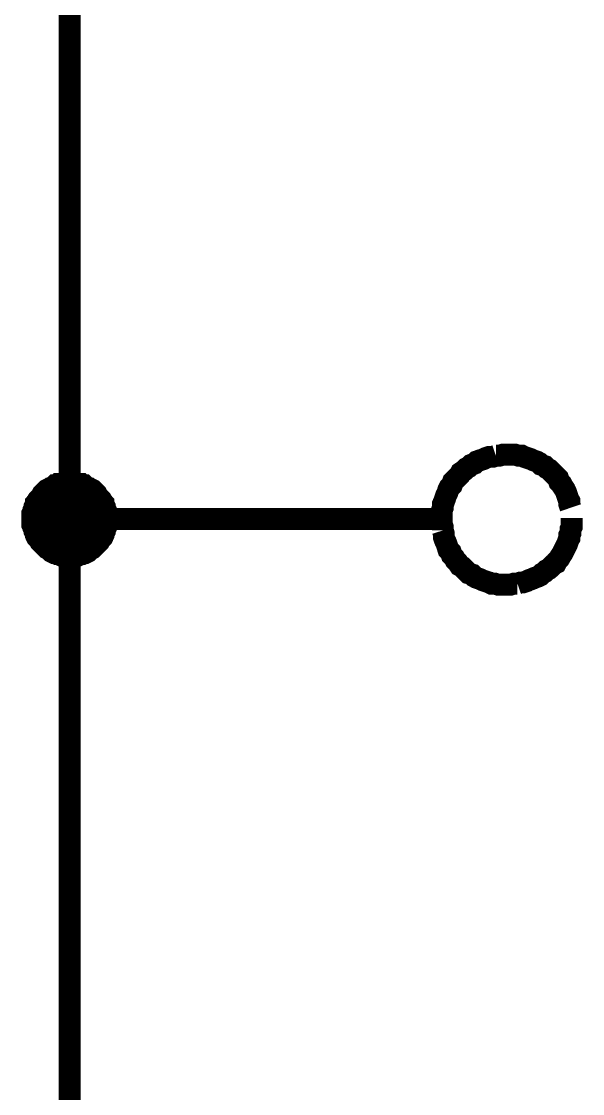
# Model space of a CAD drawing. Header units: millimetres. Extents: x 0 to 841, y 0 to 594.
# Drawn here: x 119.45 to 127.15, y 207.11 to 221.83 of the extents above; entities that cross this region are included whole.
import ezdxf

# ---------------------------------------------------------------- set-up
doc = ezdxf.new("R2010")
doc.units = ezdxf.units.MM
doc.layers.add('Sheet', color=255, linetype='Continuous')

msp = doc.modelspace()

# ---------------------------------------------------------------- linework, layer by layer
at = {"layer": 'Sheet', "const_width": 0.3}
for points in [[(120.11, 259.999), (120.11, 244.994), (120.11, 229.989), (120.11, 214.999), (120.11, 199.993), (120.11, 192.491)], [(125.964, 215.869), (125.917, 215.853), (125.87, 215.853), (125.824, 215.838), (125.793, 215.822), (125.746, 215.807), (125.7, 215.791), (125.669, 215.76), (125.622, 215.744), (125.591, 215.713), (125.56, 215.698), (125.529, 215.667), (125.482, 215.636), (125.467, 215.605), (125.436, 215.574), (125.405, 215.542), (125.374, 215.511), (125.358, 215.465), (125.327, 215.434), (125.311, 215.403), (125.296, 215.356), (125.28, 215.325), (125.265, 215.278), (125.249, 215.232), (125.234, 215.201), (125.234, 215.154), (125.218, 215.108), (125.218, 215.061), (125.218, 215.03), (125.218, 214.983), (125.218, 214.937), (125.234, 214.89), (125.234, 214.843)], [(126.989, 215.154), (126.973, 215.201), (126.973, 215.247), (126.957, 215.278), (126.942, 215.325), (126.926, 215.372), (126.911, 215.403), (126.88, 215.449), (126.864, 215.48), (126.833, 215.511), (126.818, 215.558), (126.787, 215.589), (126.756, 215.62), (126.725, 215.651), (126.693, 215.682), (126.662, 215.698), (126.631, 215.729), (126.585, 215.744), (126.554, 215.775), (126.523, 215.791), (126.476, 215.807), (126.445, 215.822), (126.398, 215.838), (126.352, 215.853), (126.321, 215.869), (126.274, 215.869), (126.228, 215.884), (126.181, 215.884), (126.15, 215.884), (126.103, 215.884), (126.057, 215.884), (126.01, 215.869), (125.964, 215.869)], [(119.597, 214.999), (119.597, 215.03), (119.597, 215.045), (119.597, 215.076), (119.613, 215.108), (119.613, 215.123), (119.628, 215.154), (119.628, 215.17), (119.644, 215.201), (119.644, 215.216), (119.659, 215.232), (119.675, 215.263), (119.69, 215.278), (119.706, 215.294), (119.721, 215.309), (119.737, 215.341), (119.752, 215.356), (119.768, 215.372), (119.783, 215.387), (119.799, 215.403), (119.83, 215.418), (119.846, 215.418), (119.861, 215.434), (119.892, 215.449), (119.908, 215.465), (119.939, 215.465), (119.954, 215.48), (119.985, 215.48), (120.001, 215.48), (120.032, 215.496), (120.063, 215.496), (120.079, 215.496), (120.11, 215.496)], [(119.597, 214.999), (119.597, 215.03), (119.597, 215.045), (119.597, 215.076), (119.613, 215.108), (119.613, 215.123), (119.628, 215.154), (119.628, 215.17), (119.644, 215.201), (119.644, 215.216), (119.659, 215.232), (119.675, 215.263), (119.69, 215.278), (119.706, 215.294), (119.721, 215.309), (119.737, 215.341), (119.752, 215.356), (119.768, 215.372), (119.783, 215.387), (119.799, 215.403), (119.83, 215.418), (119.846, 215.418), (119.861, 215.434), (119.892, 215.449), (119.908, 215.465), (119.939, 215.465), (119.954, 215.48), (119.985, 215.48), (120.001, 215.48), (120.032, 215.496), (120.063, 215.496), (120.079, 215.496), (120.11, 215.496)], [(119.597, 214.999), (119.597, 215.03), (119.597, 215.045), (119.597, 215.076), (119.613, 215.108), (119.613, 215.123), (119.628, 215.154), (119.628, 215.17), (119.644, 215.201), (119.644, 215.216), (119.659, 215.232), (119.675, 215.263), (119.69, 215.278), (119.706, 215.294), (119.721, 215.309), (119.737, 215.341), (119.752, 215.356), (119.768, 215.372), (119.783, 215.387), (119.799, 215.403), (119.83, 215.418), (119.846, 215.418), (119.861, 215.434), (119.892, 215.449), (119.908, 215.465), (119.939, 215.465), (119.954, 215.48), (119.985, 215.48), (120.001, 215.48), (120.032, 215.496), (120.063, 215.496), (120.079, 215.496), (120.11, 215.496)], [(119.597, 214.999), (119.597, 215.03), (119.597, 215.045), (119.597, 215.076), (119.613, 215.108), (119.613, 215.123), (119.628, 215.154), (119.628, 215.17), (119.644, 215.201), (119.644, 215.216), (119.659, 215.232), (119.675, 215.263), (119.69, 215.278), (119.706, 215.294), (119.721, 215.309), (119.737, 215.341), (119.752, 215.356), (119.768, 215.372), (119.783, 215.387), (119.799, 215.403), (119.83, 215.418), (119.846, 215.418), (119.861, 215.434), (119.892, 215.449), (119.908, 215.465), (119.939, 215.465), (119.954, 215.48), (119.985, 215.48), (120.001, 215.48), (120.032, 215.496), (120.063, 215.496), (120.079, 215.496), (120.11, 215.496)], [(119.597, 214.999), (119.597, 215.03), (119.597, 215.045), (119.597, 215.076), (119.613, 215.108), (119.613, 215.123), (119.628, 215.154), (119.628, 215.17), (119.644, 215.201), (119.644, 215.216), (119.659, 215.232), (119.675, 215.263), (119.69, 215.278), (119.706, 215.294), (119.721, 215.309), (119.737, 215.341), (119.752, 215.356), (119.768, 215.372), (119.783, 215.387), (119.799, 215.403), (119.83, 215.418), (119.846, 215.418), (119.861, 215.434), (119.892, 215.449), (119.908, 215.465), (119.939, 215.465), (119.954, 215.48), (119.985, 215.48), (120.001, 215.48), (120.032, 215.496), (120.063, 215.496), (120.079, 215.496), (120.11, 215.496)], [(119.597, 214.999), (119.597, 215.03), (119.597, 215.045), (119.597, 215.076), (119.613, 215.108), (119.613, 215.123), (119.628, 215.154), (119.628, 215.17), (119.644, 215.201), (119.644, 215.216), (119.659, 215.232), (119.675, 215.263), (119.69, 215.278), (119.706, 215.294), (119.721, 215.309), (119.737, 215.341), (119.752, 215.356), (119.768, 215.372), (119.783, 215.387), (119.799, 215.403), (119.83, 215.418), (119.846, 215.418), (119.861, 215.434), (119.892, 215.449), (119.908, 215.465), (119.939, 215.465), (119.954, 215.48), (119.985, 215.48), (120.001, 215.48), (120.032, 215.496), (120.063, 215.496), (120.079, 215.496), (120.11, 215.496)], [(119.597, 214.999), (119.597, 215.03), (119.597, 215.045), (119.597, 215.076), (119.613, 215.108), (119.613, 215.123), (119.628, 215.154), (119.628, 215.17), (119.644, 215.201), (119.644, 215.216), (119.659, 215.232), (119.675, 215.263), (119.69, 215.278), (119.706, 215.294), (119.721, 215.309), (119.737, 215.341), (119.752, 215.356), (119.768, 215.372), (119.783, 215.387), (119.799, 215.403), (119.83, 215.418), (119.846, 215.418), (119.861, 215.434), (119.892, 215.449), (119.908, 215.465), (119.939, 215.465), (119.954, 215.48), (119.985, 215.48), (120.001, 215.48), (120.032, 215.496), (120.063, 215.496), (120.079, 215.496), (120.11, 215.496)], [(119.597, 214.999), (119.597, 215.03), (119.597, 215.045), (119.597, 215.076), (119.613, 215.108), (119.613, 215.123), (119.628, 215.154), (119.628, 215.17), (119.644, 215.201), (119.644, 215.216), (119.659, 215.232), (119.675, 215.263), (119.69, 215.278), (119.706, 215.294), (119.721, 215.309), (119.737, 215.341), (119.752, 215.356), (119.768, 215.372), (119.783, 215.387), (119.799, 215.403), (119.83, 215.418), (119.846, 215.418), (119.861, 215.434), (119.892, 215.449), (119.908, 215.465), (119.939, 215.465), (119.954, 215.48), (119.985, 215.48), (120.001, 215.48), (120.032, 215.496), (120.063, 215.496), (120.079, 215.496), (120.11, 215.496)], [(120.11, 215.496), (120.11, 215.496)], [(120.11, 215.496), (120.141, 215.496), (120.156, 215.496), (120.187, 215.496), (120.218, 215.48), (120.234, 215.48), (120.265, 215.48), (120.28, 215.465), (120.311, 215.465), (120.327, 215.449), (120.358, 215.434), (120.374, 215.418), (120.389, 215.418), (120.42, 215.403), (120.436, 215.387), (120.451, 215.372), (120.467, 215.356), (120.482, 215.341), (120.498, 215.309), (120.513, 215.294), (120.529, 215.278), (120.544, 215.263), (120.56, 215.232), (120.575, 215.216), (120.575, 215.201), (120.591, 215.17), (120.591, 215.154), (120.606, 215.123), (120.606, 215.108), (120.622, 215.076), (120.622, 215.045), (120.622, 215.03), (120.622, 214.999)], [(120.11, 215.496), (120.11, 215.496)], [(120.11, 215.496), (120.141, 215.496), (120.156, 215.496), (120.187, 215.496), (120.218, 215.48), (120.234, 215.48), (120.265, 215.48), (120.28, 215.465), (120.311, 215.465), (120.327, 215.449), (120.358, 215.434), (120.374, 215.418), (120.389, 215.418), (120.42, 215.403), (120.436, 215.387), (120.451, 215.372), (120.467, 215.356), (120.482, 215.341), (120.498, 215.309), (120.513, 215.294), (120.529, 215.278), (120.544, 215.263), (120.56, 215.232), (120.575, 215.216), (120.575, 215.201), (120.591, 215.17), (120.591, 215.154), (120.606, 215.123), (120.606, 215.108), (120.622, 215.076), (120.622, 215.045), (120.622, 215.03), (120.622, 214.999)], [(120.11, 215.496), (120.11, 215.496)], [(120.11, 215.496), (120.141, 215.496), (120.156, 215.496), (120.187, 215.496), (120.218, 215.48), (120.234, 215.48), (120.265, 215.48), (120.28, 215.465), (120.311, 215.465), (120.327, 215.449), (120.358, 215.434), (120.374, 215.418), (120.389, 215.418), (120.42, 215.403), (120.436, 215.387), (120.451, 215.372), (120.467, 215.356), (120.482, 215.341), (120.498, 215.309), (120.513, 215.294), (120.529, 215.278), (120.544, 215.263), (120.56, 215.232), (120.575, 215.216), (120.575, 215.201), (120.591, 215.17), (120.591, 215.154), (120.606, 215.123), (120.606, 215.108), (120.622, 215.076), (120.622, 215.045), (120.622, 215.03), (120.622, 214.999)], [(120.11, 215.496), (120.11, 215.496)], [(120.11, 215.496), (120.141, 215.496), (120.156, 215.496), (120.187, 215.496), (120.218, 215.48), (120.234, 215.48), (120.265, 215.48), (120.28, 215.465), (120.311, 215.465), (120.327, 215.449), (120.358, 215.434), (120.374, 215.418), (120.389, 215.418), (120.42, 215.403), (120.436, 215.387), (120.451, 215.372), (120.467, 215.356), (120.482, 215.341), (120.498, 215.309), (120.513, 215.294), (120.529, 215.278), (120.544, 215.263), (120.56, 215.232), (120.575, 215.216), (120.575, 215.201), (120.591, 215.17), (120.591, 215.154), (120.606, 215.123), (120.606, 215.108), (120.622, 215.076), (120.622, 215.045), (120.622, 215.03), (120.622, 214.999)], [(120.11, 215.496), (120.11, 215.496)], [(120.11, 215.496), (120.141, 215.496), (120.156, 215.496), (120.187, 215.496), (120.218, 215.48), (120.234, 215.48), (120.265, 215.48), (120.28, 215.465), (120.311, 215.465), (120.327, 215.449), (120.358, 215.434), (120.374, 215.418), (120.389, 215.418), (120.42, 215.403), (120.436, 215.387), (120.451, 215.372), (120.467, 215.356), (120.482, 215.341), (120.498, 215.309), (120.513, 215.294), (120.529, 215.278), (120.544, 215.263), (120.56, 215.232), (120.575, 215.216), (120.575, 215.201), (120.591, 215.17), (120.591, 215.154), (120.606, 215.123), (120.606, 215.108), (120.622, 215.076), (120.622, 215.045), (120.622, 215.03), (120.622, 214.999)], [(120.11, 215.496), (120.11, 215.496)], [(120.11, 215.496), (120.141, 215.496), (120.156, 215.496), (120.187, 215.496), (120.218, 215.48), (120.234, 215.48), (120.265, 215.48), (120.28, 215.465), (120.311, 215.465), (120.327, 215.449), (120.358, 215.434), (120.374, 215.418), (120.389, 215.418), (120.42, 215.403), (120.436, 215.387), (120.451, 215.372), (120.467, 215.356), (120.482, 215.341), (120.498, 215.309), (120.513, 215.294), (120.529, 215.278), (120.544, 215.263), (120.56, 215.232), (120.575, 215.216), (120.575, 215.201), (120.591, 215.17), (120.591, 215.154), (120.606, 215.123), (120.606, 215.108), (120.622, 215.076), (120.622, 215.045), (120.622, 215.03), (120.622, 214.999)], [(120.11, 215.496), (120.11, 215.496)], [(120.11, 215.496), (120.141, 215.496), (120.156, 215.496), (120.187, 215.496), (120.218, 215.48), (120.234, 215.48), (120.265, 215.48), (120.28, 215.465), (120.311, 215.465), (120.327, 215.449), (120.358, 215.434), (120.374, 215.418), (120.389, 215.418), (120.42, 215.403), (120.436, 215.387), (120.451, 215.372), (120.467, 215.356), (120.482, 215.341), (120.498, 215.309), (120.513, 215.294), (120.529, 215.278), (120.544, 215.263), (120.56, 215.232), (120.575, 215.216), (120.575, 215.201), (120.591, 215.17), (120.591, 215.154), (120.606, 215.123), (120.606, 215.108), (120.622, 215.076), (120.622, 215.045), (120.622, 215.03), (120.622, 214.999)], [(120.11, 215.496), (120.11, 215.496)], [(120.11, 215.496), (120.141, 215.496), (120.156, 215.496), (120.187, 215.496), (120.218, 215.48), (120.234, 215.48), (120.265, 215.48), (120.28, 215.465), (120.311, 215.465), (120.327, 215.449), (120.358, 215.434), (120.374, 215.418), (120.389, 215.418), (120.42, 215.403), (120.436, 215.387), (120.451, 215.372), (120.467, 215.356), (120.482, 215.341), (120.498, 215.309), (120.513, 215.294), (120.529, 215.278), (120.544, 215.263), (120.56, 215.232), (120.575, 215.216), (120.575, 215.201), (120.591, 215.17), (120.591, 215.154), (120.606, 215.123), (120.606, 215.108), (120.622, 215.076), (120.622, 215.045), (120.622, 215.03), (120.622, 214.999)], [(120.11, 214.486), (120.079, 214.486), (120.063, 214.486), (120.032, 214.486), (120.001, 214.502), (119.985, 214.502), (119.954, 214.517), (119.939, 214.517), (119.908, 214.533), (119.892, 214.533), (119.861, 214.548), (119.846, 214.564), (119.83, 214.579), (119.799, 214.595), (119.783, 214.61), (119.768, 214.626), (119.752, 214.642), (119.737, 214.657), (119.721, 214.673), (119.706, 214.688), (119.69, 214.719), (119.675, 214.735), (119.659, 214.75), (119.644, 214.781), (119.644, 214.797), (119.628, 214.828), (119.628, 214.843), (119.613, 214.875), (119.613, 214.89), (119.597, 214.921), (119.597, 214.952), (119.597, 214.968), (119.597, 214.999)], [(119.597, 214.999), (119.597, 214.999)], [(120.11, 214.486), (120.079, 214.486), (120.063, 214.486), (120.032, 214.486), (120.001, 214.502), (119.985, 214.502), (119.954, 214.517), (119.939, 214.517), (119.908, 214.533), (119.892, 214.533), (119.861, 214.548), (119.846, 214.564), (119.83, 214.579), (119.799, 214.595), (119.783, 214.61), (119.768, 214.626), (119.752, 214.642), (119.737, 214.657), (119.721, 214.673), (119.706, 214.688), (119.69, 214.719), (119.675, 214.735), (119.659, 214.75), (119.644, 214.781), (119.644, 214.797), (119.628, 214.828), (119.628, 214.843), (119.613, 214.875), (119.613, 214.89), (119.597, 214.921), (119.597, 214.952), (119.597, 214.968), (119.597, 214.999)], [(119.597, 214.999), (119.597, 214.999)], [(120.11, 214.486), (120.079, 214.486), (120.063, 214.486), (120.032, 214.486), (120.001, 214.502), (119.985, 214.502), (119.954, 214.517), (119.939, 214.517), (119.908, 214.533), (119.892, 214.533), (119.861, 214.548), (119.846, 214.564), (119.83, 214.579), (119.799, 214.595), (119.783, 214.61), (119.768, 214.626), (119.752, 214.642), (119.737, 214.657), (119.721, 214.673), (119.706, 214.688), (119.69, 214.719), (119.675, 214.735), (119.659, 214.75), (119.644, 214.781), (119.644, 214.797), (119.628, 214.828), (119.628, 214.843), (119.613, 214.875), (119.613, 214.89), (119.597, 214.921), (119.597, 214.952), (119.597, 214.968), (119.597, 214.999)], [(119.597, 214.999), (119.597, 214.999)], [(120.11, 214.486), (120.079, 214.486), (120.063, 214.486), (120.032, 214.486), (120.001, 214.502), (119.985, 214.502), (119.954, 214.517), (119.939, 214.517), (119.908, 214.533), (119.892, 214.533), (119.861, 214.548), (119.846, 214.564), (119.83, 214.579), (119.799, 214.595), (119.783, 214.61), (119.768, 214.626), (119.752, 214.642), (119.737, 214.657), (119.721, 214.673), (119.706, 214.688), (119.69, 214.719), (119.675, 214.735), (119.659, 214.75), (119.644, 214.781), (119.644, 214.797), (119.628, 214.828), (119.628, 214.843), (119.613, 214.875), (119.613, 214.89), (119.597, 214.921), (119.597, 214.952), (119.597, 214.968), (119.597, 214.999)], [(119.597, 214.999), (119.597, 214.999)], [(120.11, 214.486), (120.079, 214.486), (120.063, 214.486), (120.032, 214.486), (120.001, 214.502), (119.985, 214.502), (119.954, 214.517), (119.939, 214.517), (119.908, 214.533), (119.892, 214.533), (119.861, 214.548), (119.846, 214.564), (119.83, 214.579), (119.799, 214.595), (119.783, 214.61), (119.768, 214.626), (119.752, 214.642), (119.737, 214.657), (119.721, 214.673), (119.706, 214.688), (119.69, 214.719), (119.675, 214.735), (119.659, 214.75), (119.644, 214.781), (119.644, 214.797), (119.628, 214.828), (119.628, 214.843), (119.613, 214.875), (119.613, 214.89), (119.597, 214.921), (119.597, 214.952), (119.597, 214.968), (119.597, 214.999)], [(119.597, 214.999), (119.597, 214.999)], [(120.11, 214.486), (120.079, 214.486), (120.063, 214.486), (120.032, 214.486), (120.001, 214.502), (119.985, 214.502), (119.954, 214.517), (119.939, 214.517), (119.908, 214.533), (119.892, 214.533), (119.861, 214.548), (119.846, 214.564), (119.83, 214.579), (119.799, 214.595), (119.783, 214.61), (119.768, 214.626), (119.752, 214.642), (119.737, 214.657), (119.721, 214.673), (119.706, 214.688), (119.69, 214.719), (119.675, 214.735), (119.659, 214.75), (119.644, 214.781), (119.644, 214.797), (119.628, 214.828), (119.628, 214.843), (119.613, 214.875), (119.613, 214.89), (119.597, 214.921), (119.597, 214.952), (119.597, 214.968), (119.597, 214.999)], [(119.597, 214.999), (119.597, 214.999)], [(120.11, 214.486), (120.079, 214.486), (120.063, 214.486), (120.032, 214.486), (120.001, 214.502), (119.985, 214.502), (119.954, 214.517), (119.939, 214.517), (119.908, 214.533), (119.892, 214.533), (119.861, 214.548), (119.846, 214.564), (119.83, 214.579), (119.799, 214.595), (119.783, 214.61), (119.768, 214.626), (119.752, 214.642), (119.737, 214.657), (119.721, 214.673), (119.706, 214.688), (119.69, 214.719), (119.675, 214.735), (119.659, 214.75), (119.644, 214.781), (119.644, 214.797), (119.628, 214.828), (119.628, 214.843), (119.613, 214.875), (119.613, 214.89), (119.597, 214.921), (119.597, 214.952), (119.597, 214.968), (119.597, 214.999)], [(119.597, 214.999), (119.597, 214.999)], [(120.11, 214.486), (120.079, 214.486), (120.063, 214.486), (120.032, 214.486), (120.001, 214.502), (119.985, 214.502), (119.954, 214.517), (119.939, 214.517), (119.908, 214.533), (119.892, 214.533), (119.861, 214.548), (119.846, 214.564), (119.83, 214.579), (119.799, 214.595), (119.783, 214.61), (119.768, 214.626), (119.752, 214.642), (119.737, 214.657), (119.721, 214.673), (119.706, 214.688), (119.69, 214.719), (119.675, 214.735), (119.659, 214.75), (119.644, 214.781), (119.644, 214.797), (119.628, 214.828), (119.628, 214.843), (119.613, 214.875), (119.613, 214.89), (119.597, 214.921), (119.597, 214.952), (119.597, 214.968), (119.597, 214.999)], [(119.597, 214.999), (119.597, 214.999)], [(120.622, 214.999), (120.622, 214.968), (120.622, 214.952), (120.622, 214.921), (120.606, 214.89), (120.606, 214.875), (120.591, 214.843), (120.591, 214.828), (120.575, 214.797), (120.575, 214.781), (120.56, 214.75), (120.544, 214.735), (120.529, 214.719), (120.513, 214.688), (120.498, 214.673), (120.482, 214.657), (120.467, 214.642), (120.451, 214.626), (120.436, 214.61), (120.42, 214.595), (120.389, 214.579), (120.374, 214.564), (120.358, 214.548), (120.327, 214.533), (120.311, 214.533), (120.28, 214.517), (120.265, 214.517), (120.234, 214.502), (120.218, 214.502), (120.187, 214.486), (120.156, 214.486), (120.141, 214.486), (120.11, 214.486)], [(120.622, 214.999), (120.622, 214.968), (120.622, 214.952), (120.622, 214.921), (120.606, 214.89), (120.606, 214.875), (120.591, 214.843), (120.591, 214.828), (120.575, 214.797), (120.575, 214.781), (120.56, 214.75), (120.544, 214.735), (120.529, 214.719), (120.513, 214.688), (120.498, 214.673), (120.482, 214.657), (120.467, 214.642), (120.451, 214.626), (120.436, 214.61), (120.42, 214.595), (120.389, 214.579), (120.374, 214.564), (120.358, 214.548), (120.327, 214.533), (120.311, 214.533), (120.28, 214.517), (120.265, 214.517), (120.234, 214.502), (120.218, 214.502), (120.187, 214.486), (120.156, 214.486), (120.141, 214.486), (120.11, 214.486)], [(122.61, 214.999), (120.11, 214.999)], [(120.622, 214.999), (120.622, 214.968), (120.622, 214.952), (120.622, 214.921), (120.606, 214.89), (120.606, 214.875), (120.591, 214.843), (120.591, 214.828), (120.575, 214.797), (120.575, 214.781), (120.56, 214.75), (120.544, 214.735), (120.529, 214.719), (120.513, 214.688), (120.498, 214.673), (120.482, 214.657), (120.467, 214.642), (120.451, 214.626), (120.436, 214.61), (120.42, 214.595), (120.389, 214.579), (120.374, 214.564), (120.358, 214.548), (120.327, 214.533), (120.311, 214.533), (120.28, 214.517), (120.265, 214.517), (120.234, 214.502), (120.218, 214.502), (120.187, 214.486), (120.156, 214.486), (120.141, 214.486), (120.11, 214.486)], [(120.622, 214.999), (120.622, 214.968), (120.622, 214.952), (120.622, 214.921), (120.606, 214.89), (120.606, 214.875), (120.591, 214.843), (120.591, 214.828), (120.575, 214.797), (120.575, 214.781), (120.56, 214.75), (120.544, 214.735), (120.529, 214.719), (120.513, 214.688), (120.498, 214.673), (120.482, 214.657), (120.467, 214.642), (120.451, 214.626), (120.436, 214.61), (120.42, 214.595), (120.389, 214.579), (120.374, 214.564), (120.358, 214.548), (120.327, 214.533), (120.311, 214.533), (120.28, 214.517), (120.265, 214.517), (120.234, 214.502), (120.218, 214.502), (120.187, 214.486), (120.156, 214.486), (120.141, 214.486), (120.11, 214.486)], [(120.622, 214.999), (120.622, 214.968), (120.622, 214.952), (120.622, 214.921), (120.606, 214.89), (120.606, 214.875), (120.591, 214.843), (120.591, 214.828), (120.575, 214.797), (120.575, 214.781), (120.56, 214.75), (120.544, 214.735), (120.529, 214.719), (120.513, 214.688), (120.498, 214.673), (120.482, 214.657), (120.467, 214.642), (120.451, 214.626), (120.436, 214.61), (120.42, 214.595), (120.389, 214.579), (120.374, 214.564), (120.358, 214.548), (120.327, 214.533), (120.311, 214.533), (120.28, 214.517), (120.265, 214.517), (120.234, 214.502), (120.218, 214.502), (120.187, 214.486), (120.156, 214.486), (120.141, 214.486), (120.11, 214.486)], [(120.622, 214.999), (120.622, 214.968), (120.622, 214.952), (120.622, 214.921), (120.606, 214.89), (120.606, 214.875), (120.591, 214.843), (120.591, 214.828), (120.575, 214.797), (120.575, 214.781), (120.56, 214.75), (120.544, 214.735), (120.529, 214.719), (120.513, 214.688), (120.498, 214.673), (120.482, 214.657), (120.467, 214.642), (120.451, 214.626), (120.436, 214.61), (120.42, 214.595), (120.389, 214.579), (120.374, 214.564), (120.358, 214.548), (120.327, 214.533), (120.311, 214.533), (120.28, 214.517), (120.265, 214.517), (120.234, 214.502), (120.218, 214.502), (120.187, 214.486), (120.156, 214.486), (120.141, 214.486), (120.11, 214.486)], [(120.622, 214.999), (120.622, 214.968), (120.622, 214.952), (120.622, 214.921), (120.606, 214.89), (120.606, 214.875), (120.591, 214.843), (120.591, 214.828), (120.575, 214.797), (120.575, 214.781), (120.56, 214.75), (120.544, 214.735), (120.529, 214.719), (120.513, 214.688), (120.498, 214.673), (120.482, 214.657), (120.467, 214.642), (120.451, 214.626), (120.436, 214.61), (120.42, 214.595), (120.389, 214.579), (120.374, 214.564), (120.358, 214.548), (120.327, 214.533), (120.311, 214.533), (120.28, 214.517), (120.265, 214.517), (120.234, 214.502), (120.218, 214.502), (120.187, 214.486), (120.156, 214.486), (120.141, 214.486), (120.11, 214.486)], [(120.622, 214.999), (120.622, 214.968), (120.622, 214.952), (120.622, 214.921), (120.606, 214.89), (120.606, 214.875), (120.591, 214.843), (120.591, 214.828), (120.575, 214.797), (120.575, 214.781), (120.56, 214.75), (120.544, 214.735), (120.529, 214.719), (120.513, 214.688), (120.498, 214.673), (120.482, 214.657), (120.467, 214.642), (120.451, 214.626), (120.436, 214.61), (120.42, 214.595), (120.389, 214.579), (120.374, 214.564), (120.358, 214.548), (120.327, 214.533), (120.311, 214.533), (120.28, 214.517), (120.265, 214.517), (120.234, 214.502), (120.218, 214.502), (120.187, 214.486), (120.156, 214.486), (120.141, 214.486), (120.11, 214.486)], [(120.622, 214.999), (120.622, 214.999), (120.622, 214.999), (120.622, 214.999), (120.622, 214.999), (120.622, 214.999), (120.622, 214.999), (120.622, 214.999), (120.622, 214.999), (120.622, 214.999), (120.622, 214.999), (120.622, 214.999), (120.622, 214.999), (120.622, 214.999), (120.622, 214.999), (120.622, 214.999), (120.622, 214.999), (120.622, 214.999), (120.622, 214.999), (120.622, 214.999), (120.622, 214.999), (120.622, 214.999), (120.622, 214.999), (120.622, 214.999), (120.622, 214.999), (120.622, 214.999), (120.622, 214.999), (120.622, 214.999), (120.622, 214.999), (120.622, 214.999), (120.622, 214.999), (120.622, 214.999), (120.622, 214.999)], [(120.622, 214.999), (120.622, 214.999)], [(120.622, 214.999), (120.622, 214.999), (120.622, 214.999), (120.622, 214.999), (120.622, 214.999), (120.622, 214.999), (120.622, 214.999), (120.622, 214.999), (120.622, 214.999), (120.622, 214.999), (120.622, 214.999), (120.622, 214.999), (120.622, 214.999), (120.622, 214.999), (120.622, 214.999), (120.622, 214.999), (120.622, 214.999), (120.622, 214.999), (120.622, 214.999), (120.622, 214.999), (120.622, 214.999), (120.622, 214.999), (120.622, 214.999), (120.622, 214.999), (120.622, 214.999), (120.622, 214.999), (120.622, 214.999), (120.622, 214.999), (120.622, 214.999), (120.622, 214.999), (120.622, 214.999), (120.622, 214.999), (120.622, 214.999)], [(120.622, 214.999), (120.622, 214.999)], [(120.622, 214.999), (120.622, 214.999), (120.622, 214.999), (120.622, 214.999), (120.622, 214.999), (120.622, 214.999), (120.622, 214.999), (120.622, 214.999), (120.622, 214.999), (120.622, 214.999), (120.622, 214.999), (120.622, 214.999), (120.622, 214.999), (120.622, 214.999), (120.622, 214.999), (120.622, 214.999), (120.622, 214.999), (120.622, 214.999), (120.622, 214.999), (120.622, 214.999), (120.622, 214.999), (120.622, 214.999), (120.622, 214.999), (120.622, 214.999), (120.622, 214.999), (120.622, 214.999), (120.622, 214.999), (120.622, 214.999), (120.622, 214.999), (120.622, 214.999), (120.622, 214.999), (120.622, 214.999), (120.622, 214.999)], [(120.622, 214.999), (120.622, 214.999)], [(120.622, 214.999), (120.622, 214.999), (120.622, 214.999), (120.622, 214.999), (120.622, 214.999), (120.622, 214.999), (120.622, 214.999), (120.622, 214.999), (120.622, 214.999), (120.622, 214.999), (120.622, 214.999), (120.622, 214.999), (120.622, 214.999), (120.622, 214.999), (120.622, 214.999), (120.622, 214.999), (120.622, 214.999), (120.622, 214.999), (120.622, 214.999), (120.622, 214.999), (120.622, 214.999), (120.622, 214.999), (120.622, 214.999), (120.622, 214.999), (120.622, 214.999), (120.622, 214.999), (120.622, 214.999), (120.622, 214.999), (120.622, 214.999), (120.622, 214.999), (120.622, 214.999), (120.622, 214.999), (120.622, 214.999)], [(120.622, 214.999), (120.622, 214.999)], [(120.622, 214.999), (120.622, 214.999), (120.622, 214.999), (120.622, 214.999), (120.622, 214.999), (120.622, 214.999), (120.622, 214.999), (120.622, 214.999), (120.622, 214.999), (120.622, 214.999), (120.622, 214.999), (120.622, 214.999), (120.622, 214.999), (120.622, 214.999), (120.622, 214.999), (120.622, 214.999), (120.622, 214.999), (120.622, 214.999), (120.622, 214.999), (120.622, 214.999), (120.622, 214.999), (120.622, 214.999), (120.622, 214.999), (120.622, 214.999), (120.622, 214.999), (120.622, 214.999), (120.622, 214.999), (120.622, 214.999), (120.622, 214.999), (120.622, 214.999), (120.622, 214.999), (120.622, 214.999), (120.622, 214.999)], [(120.622, 214.999), (120.622, 214.999)], [(120.622, 214.999), (120.622, 214.999), (120.622, 214.999), (120.622, 214.999), (120.622, 214.999), (120.622, 214.999), (120.622, 214.999), (120.622, 214.999), (120.622, 214.999), (120.622, 214.999), (120.622, 214.999), (120.622, 214.999), (120.622, 214.999), (120.622, 214.999), (120.622, 214.999), (120.622, 214.999), (120.622, 214.999), (120.622, 214.999), (120.622, 214.999), (120.622, 214.999), (120.622, 214.999), (120.622, 214.999), (120.622, 214.999), (120.622, 214.999), (120.622, 214.999), (120.622, 214.999), (120.622, 214.999), (120.622, 214.999), (120.622, 214.999), (120.622, 214.999), (120.622, 214.999), (120.622, 214.999), (120.622, 214.999)], [(120.622, 214.999), (120.622, 214.999)], [(120.622, 214.999), (120.622, 214.999), (120.622, 214.999), (120.622, 214.999), (120.622, 214.999), (120.622, 214.999), (120.622, 214.999), (120.622, 214.999), (120.622, 214.999), (120.622, 214.999), (120.622, 214.999), (120.622, 214.999), (120.622, 214.999), (120.622, 214.999), (120.622, 214.999), (120.622, 214.999), (120.622, 214.999), (120.622, 214.999), (120.622, 214.999), (120.622, 214.999), (120.622, 214.999), (120.622, 214.999), (120.622, 214.999), (120.622, 214.999), (120.622, 214.999), (120.622, 214.999), (120.622, 214.999), (120.622, 214.999), (120.622, 214.999), (120.622, 214.999), (120.622, 214.999), (120.622, 214.999), (120.622, 214.999)], [(120.622, 214.999), (120.622, 214.999)], [(120.622, 214.999), (120.622, 214.999), (120.622, 214.999), (120.622, 214.999), (120.622, 214.999), (120.622, 214.999), (120.622, 214.999), (120.622, 214.999), (120.622, 214.999), (120.622, 214.999), (120.622, 214.999), (120.622, 214.999), (120.622, 214.999), (120.622, 214.999), (120.622, 214.999), (120.622, 214.999), (120.622, 214.999), (120.622, 214.999), (120.622, 214.999), (120.622, 214.999), (120.622, 214.999), (120.622, 214.999), (120.622, 214.999), (120.622, 214.999), (120.622, 214.999), (120.622, 214.999), (120.622, 214.999), (120.622, 214.999), (120.622, 214.999), (120.622, 214.999), (120.622, 214.999), (120.622, 214.999), (120.622, 214.999)], [(120.622, 214.999), (120.622, 214.999)], [(125.11, 214.999), (122.61, 214.999)], [(126.259, 214.113), (126.305, 214.129), (126.336, 214.129), (126.383, 214.144), (126.414, 214.16), (126.461, 214.176), (126.492, 214.191), (126.538, 214.207), (126.569, 214.222), (126.6, 214.253), (126.631, 214.269), (126.662, 214.3), (126.693, 214.315), (126.725, 214.346), (126.756, 214.377), (126.787, 214.393), (126.802, 214.424), (126.833, 214.455), (126.849, 214.486), (126.88, 214.533), (126.895, 214.564), (126.911, 214.595), (126.926, 214.626), (126.942, 214.657), (126.957, 214.704), (126.973, 214.735), (126.973, 214.781), (126.989, 214.812), (126.989, 214.859), (127.004, 214.89), (127.004, 214.937), (127.004, 214.968), (127.004, 215.014)], [(125.234, 214.843), (125.249, 214.797), (125.249, 214.75), (125.265, 214.704), (125.28, 214.673), (125.296, 214.626), (125.311, 214.579), (125.343, 214.548), (125.358, 214.502), (125.389, 214.471), (125.405, 214.44), (125.436, 214.409), (125.467, 214.362), (125.498, 214.346), (125.529, 214.315), (125.56, 214.284), (125.591, 214.253), (125.638, 214.238), (125.669, 214.207), (125.7, 214.191), (125.746, 214.176), (125.777, 214.16), (125.824, 214.144), (125.87, 214.129), (125.902, 214.113), (125.948, 214.113), (125.995, 214.098), (126.041, 214.098), (126.072, 214.098), (126.119, 214.098), (126.166, 214.098), (126.212, 214.113), (126.259, 214.113)]]:
    msp.add_lwpolyline(points, dxfattribs=at)
at = {"layer": 'Sheet', "const_width": 0.508}
msp.add_lwpolyline([(119.746, 215, 1), (120.254, 215, 1)], format="xyb", close=True, dxfattribs=at)

doc.saveas('drawing.dxf')
